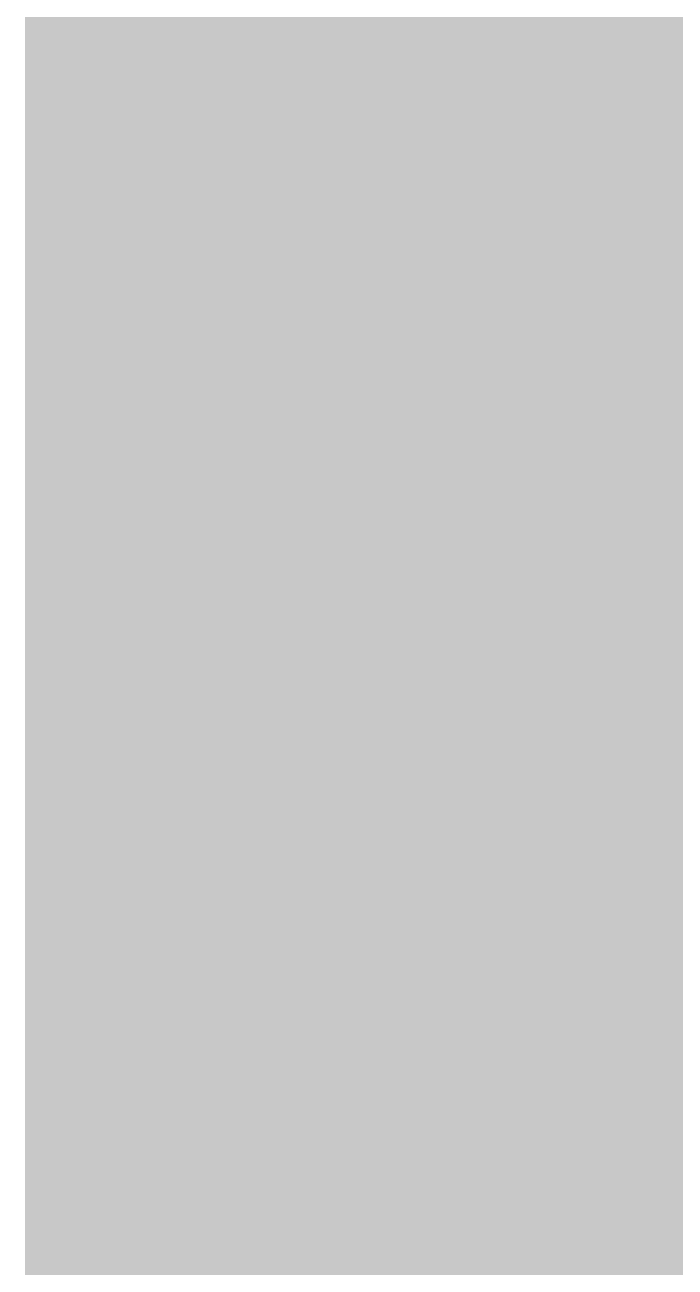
# Model space of a CAD drawing. Extents: x -74 to 33, y -13 to 31.
# Drawn here: x -0.127 to 2.473, y 20.876 to 25.845 of the extents above; entities that cross this region are included whole.
import ezdxf

# ---------------------------------------------------------------- set-up
doc = ezdxf.new("R2010")
doc.units = 0
for name, color, linetype in [('1', 12, 'CONTINUOUS'), ('16', 132, 'CONTINUOUS'), ('17', 110, 'CONTINUOUS'), ('20', 53, 'CONTINUOUS'), ('29', 253, 'CONTINUOUS'), ('30', 253, 'CONTINUOUS'), ('31', 253, 'CONTINUOUS'), ('42', 132, 'CONTINUOUS')]:
    doc.layers.add(name, color=color, linetype=linetype)

# ---------------------------------------------------------------- blocks, each defined once
blk = doc.blocks.new('ROUNDP')
at = {"const_width": 0.5}
blk.add_lwpolyline([(0, -0.25, 1), (0, 0.25, 1), (0, -0.25)], format="xyb", dxfattribs=at)
blk = doc.blocks.new('RECT')
blk.add_solid([(-0.5, -0.5), (0.5, -0.5), (-0.5, 0.5), (0.5, 0.5)])

msp = doc.modelspace()

# ---------------------------------------------------------------- linework, layer by layer
at = {"layer": '1'}
for points, const_width in [([(0, 30.48), (0, 0)], 0.254), ([(1.905, 22.86), (1.905, 27.94)], 0.127), ([(1.905, 25.908), (5.715, 25.908)], 0.127), ([(1.905, 25.781), (5.715, 25.781)], 0.127), ([(1.905, 25.654), (5.715, 25.654)], 0.127), ([(1.905, 25.527), (5.715, 25.527)], 0.127), ([(1.905, 25.4), (5.715, 25.4)], 0.127), ([(1.905, 25.273), (5.715, 25.273)], 0.127), ([(1.905, 25.146), (5.715, 25.146)], 0.127), ([(1.905, 25.019), (5.715, 25.019)], 0.127), ([(1.905, 24.892), (5.715, 24.892)], 0.127), ([(1.905, 24.765), (5.715, 24.765)], 0.127), ([(1.905, 24.638), (5.715, 24.638)], 0.127), ([(1.905, 24.511), (5.715, 24.511)], 0.127), ([(1.905, 24.384), (5.715, 24.384)], 0.127), ([(1.905, 24.257), (5.715, 24.257)], 0.127), ([(1.905, 24.13), (5.715, 24.13)], 0.127), ([(1.905, 24.003), (5.715, 24.003)], 0.127), ([(1.905, 23.876), (5.715, 23.876)], 0.127), ([(1.905, 23.749), (5.715, 23.749)], 0.127), ([(1.905, 23.622), (5.715, 23.622)], 0.127), ([(1.905, 23.495), (5.715, 23.495)], 0.127), ([(1.905, 23.368), (5.715, 23.368)], 0.127), ([(1.905, 23.241), (5.715, 23.241)], 0.127), ([(1.905, 23.114), (5.715, 23.114)], 0.127), ([(1.905, 22.987), (5.715, 22.987)], 0.127), ([(1.931, 22.5464), (1.905, 22.86)], 0.127), ([(1.905, 22.86), (5.715, 22.86)], 0.127), ([(1.9155, 22.733), (5.7045, 22.733)], 0.127), ([(1.926, 22.606), (5.694, 22.606)], 0.127), ([(2.0082, 22.2414), (1.931, 22.5464)], 0.127), ([(1.9481, 22.479), (5.6719, 22.479)], 0.127), ([(1.9802, 22.352), (5.6398, 22.352)], 0.127), ([(2.1346, 21.9533), (2.0082, 22.2414)], 0.127), ([(2.0154, 22.225), (5.6046, 22.225)], 0.127), ([(2.0711, 22.098), (5.5489, 22.098)], 0.127), ([(2.1269, 21.971), (5.4932, 21.971)], 0.127), ([(2.3067, 21.6899), (2.1346, 21.9533)], 0.127), ([(2.206, 21.844), (5.414, 21.844)], 0.127), ([(2.289, 21.717), (5.331, 21.717)], 0.127), ([(2.5198, 21.4584), (2.3067, 21.6899)], 0.127), ([(2.3987, 21.59), (5.2213, 21.59)], 0.127), ([(2.5156, 21.463), (5.1044, 21.463)], 0.127), ([(2.7681, 21.2652), (2.5198, 21.4584)], 0.127)]:
    msp.add_lwpolyline(points, dxfattribs=dict(at, const_width=const_width))
at = {"layer": '1', "const_width": 0.0635}
for points in [[(1.905, 25.8128, 1), (1.905, 25.7493)], [(1.905, 25.6857, 1), (1.905, 25.6223)], [(1.905, 25.5587, 1), (1.905, 25.4953)], [(1.905, 25.4318, 1), (1.905, 25.3683)], [(1.905, 25.3047, 1), (1.905, 25.2413)], [(1.905, 25.1777, 1), (1.905, 25.1143)], [(1.905, 25.0508, 1), (1.905, 24.9873)], [(1.905, 24.9237, 1), (1.905, 24.8603)], [(1.905, 24.7967, 1), (1.905, 24.7333)], [(1.905, 24.6698, 1), (1.905, 24.6063)], [(1.905, 24.5428, 1), (1.905, 24.4793)], [(1.905, 24.4157, 1), (1.905, 24.3523)], [(1.905, 24.2888, 1), (1.905, 24.2253)], [(1.905, 24.1618, 1), (1.905, 24.0983)], [(1.905, 24.0347, 1), (1.905, 23.9713)], [(1.905, 23.9078, 1), (1.905, 23.8443)], [(1.905, 23.7808, 1), (1.905, 23.7173)], [(1.905, 23.6537, 1), (1.905, 23.5903)], [(1.905, 23.5267, 1), (1.905, 23.4633)], [(1.905, 23.3998, 1), (1.905, 23.3363)], [(1.905, 23.2727, 1), (1.905, 23.2093)], [(1.905, 23.1457, 1), (1.905, 23.0823)], [(1.905, 23.0188, 1), (1.905, 22.9553)], [(1.9366, 22.8626, 1), (1.8734, 22.8574)], [(1.905, 22.8917, 1), (1.905, 22.8283)], [(1.8733, 22.86, 1), (1.9367, 22.86)], [(1.9155, 22.7647, 1), (1.9155, 22.7013)], [(1.926, 22.6378, 1), (1.926, 22.5743)], [(1.9618, 22.5542, 1), (1.9002, 22.5387)], [(1.8993, 22.5438, 1), (1.9626, 22.5491)], [(1.9481, 22.5108, 1), (1.9481, 22.4473)], [(1.9802, 22.3837, 1), (1.9802, 22.3203)], [(2.0373, 22.2542, 1), (1.9791, 22.2287)], [(1.9774, 22.2337, 1), (2.039, 22.2492)], [(2.0154, 22.2568, 1), (2.0154, 22.1933)], [(2.0711, 22.1298, 1), (2.0711, 22.0663)], [(2.1269, 22.0027, 1), (2.1269, 21.9393)], [(2.1612, 21.9707, 1), (2.108, 21.936)], [(2.1055, 21.9406, 1), (2.1637, 21.9661)], [(2.206, 21.8758, 1), (2.206, 21.8123)], [(2.289, 21.7488, 1), (2.289, 21.6853)], [(2.33, 21.7114, 1), (2.2833, 21.6684)], [(2.2801, 21.6726, 1), (2.3333, 21.7073)], [(2.3987, 21.6217, 1), (2.3987, 21.5583)], [(2.5156, 21.4947, 1), (2.5156, 21.4313)], [(2.5393, 21.4835, 1), (2.5003, 21.4334)], [(2.4964, 21.4369, 1), (2.5431, 21.48)]]:
    msp.add_lwpolyline(points, format="xyb", dxfattribs=at)
at = {"layer": '16'}
for points, const_width in [([(0, 0), (0, 30.48)], 0.192), ([(1.905, 22.86), (1.905, 27.94)], 0.127), ([(1.905, 25.908), (5.715, 25.908)], 0.127), ([(1.905, 25.781), (5.715, 25.781)], 0.127), ([(1.905, 25.654), (5.715, 25.654)], 0.127), ([(1.905, 25.527), (5.715, 25.527)], 0.127), ([(1.905, 25.4), (5.715, 25.4)], 0.127), ([(1.905, 25.273), (5.715, 25.273)], 0.127), ([(1.905, 25.146), (5.715, 25.146)], 0.127), ([(1.905, 25.019), (5.715, 25.019)], 0.127), ([(1.905, 24.892), (5.715, 24.892)], 0.127), ([(1.905, 24.765), (5.715, 24.765)], 0.127), ([(1.905, 24.638), (5.715, 24.638)], 0.127), ([(1.905, 24.511), (5.715, 24.511)], 0.127), ([(1.905, 24.384), (5.715, 24.384)], 0.127), ([(1.905, 24.257), (5.715, 24.257)], 0.127), ([(1.905, 24.13), (5.715, 24.13)], 0.127), ([(1.905, 24.003), (5.715, 24.003)], 0.127), ([(1.905, 23.876), (5.715, 23.876)], 0.127), ([(1.905, 23.749), (5.715, 23.749)], 0.127), ([(1.905, 23.622), (5.715, 23.622)], 0.127), ([(1.905, 23.495), (5.715, 23.495)], 0.127), ([(1.905, 23.368), (5.715, 23.368)], 0.127), ([(1.905, 23.241), (5.715, 23.241)], 0.127), ([(1.905, 23.114), (5.715, 23.114)], 0.127), ([(1.905, 22.987), (5.715, 22.987)], 0.127), ([(1.931, 22.5464), (1.905, 22.86)], 0.127), ([(1.905, 22.86), (5.715, 22.86)], 0.127), ([(1.9155, 22.733), (5.7045, 22.733)], 0.127), ([(1.926, 22.606), (5.694, 22.606)], 0.127), ([(2.0082, 22.2414), (1.931, 22.5464)], 0.127), ([(1.9481, 22.479), (5.6719, 22.479)], 0.127), ([(1.9802, 22.352), (5.6398, 22.352)], 0.127), ([(2.1346, 21.9533), (2.0082, 22.2414)], 0.127), ([(2.0154, 22.225), (5.6046, 22.225)], 0.127), ([(2.0711, 22.098), (5.5489, 22.098)], 0.127), ([(2.1269, 21.971), (5.4932, 21.971)], 0.127), ([(2.3067, 21.6899), (2.1346, 21.9533)], 0.127), ([(2.206, 21.844), (5.414, 21.844)], 0.127), ([(2.289, 21.717), (5.331, 21.717)], 0.127), ([(2.5198, 21.4584), (2.3067, 21.6899)], 0.127), ([(2.3987, 21.59), (5.2213, 21.59)], 0.127), ([(2.5156, 21.463), (5.1044, 21.463)], 0.127), ([(2.7681, 21.2652), (2.5198, 21.4584)], 0.127)]:
    msp.add_lwpolyline(points, dxfattribs=dict(at, const_width=const_width))
at = {"layer": '16', "const_width": 0.0635}
for points in [[(1.905, 25.8128, 1), (1.905, 25.7493)], [(1.905, 25.6857, 1), (1.905, 25.6223)], [(1.905, 25.5587, 1), (1.905, 25.4953)], [(1.905, 25.4318, 1), (1.905, 25.3683)], [(1.905, 25.3047, 1), (1.905, 25.2413)], [(1.905, 25.1777, 1), (1.905, 25.1143)], [(1.905, 25.0508, 1), (1.905, 24.9873)], [(1.905, 24.9237, 1), (1.905, 24.8603)], [(1.905, 24.7967, 1), (1.905, 24.7333)], [(1.905, 24.6698, 1), (1.905, 24.6063)], [(1.905, 24.5428, 1), (1.905, 24.4793)], [(1.905, 24.4157, 1), (1.905, 24.3523)], [(1.905, 24.2888, 1), (1.905, 24.2253)], [(1.905, 24.1618, 1), (1.905, 24.0983)], [(1.905, 24.0347, 1), (1.905, 23.9713)], [(1.905, 23.9078, 1), (1.905, 23.8443)], [(1.905, 23.7808, 1), (1.905, 23.7173)], [(1.905, 23.6537, 1), (1.905, 23.5903)], [(1.905, 23.5267, 1), (1.905, 23.4633)], [(1.905, 23.3998, 1), (1.905, 23.3363)], [(1.905, 23.2727, 1), (1.905, 23.2093)], [(1.905, 23.1457, 1), (1.905, 23.0823)], [(1.905, 23.0188, 1), (1.905, 22.9553)], [(1.9366, 22.8626, 1), (1.8734, 22.8574)], [(1.905, 22.8917, 1), (1.905, 22.8283)], [(1.8733, 22.86, 1), (1.9367, 22.86)], [(1.9155, 22.7647, 1), (1.9155, 22.7013)], [(1.926, 22.6378, 1), (1.926, 22.5743)], [(1.9618, 22.5542, 1), (1.9002, 22.5387)], [(1.8993, 22.5438, 1), (1.9626, 22.5491)], [(1.9481, 22.5108, 1), (1.9481, 22.4473)], [(1.9802, 22.3837, 1), (1.9802, 22.3203)], [(2.0373, 22.2542, 1), (1.9791, 22.2287)], [(1.9774, 22.2337, 1), (2.039, 22.2492)], [(2.0154, 22.2568, 1), (2.0154, 22.1933)], [(2.0711, 22.1298, 1), (2.0711, 22.0663)], [(2.1269, 22.0027, 1), (2.1269, 21.9393)], [(2.1612, 21.9707, 1), (2.108, 21.936)], [(2.1055, 21.9406, 1), (2.1637, 21.9661)], [(2.206, 21.8758, 1), (2.206, 21.8123)], [(2.289, 21.7488, 1), (2.289, 21.6853)], [(2.33, 21.7114, 1), (2.2833, 21.6684)], [(2.2801, 21.6726, 1), (2.3333, 21.7073)], [(2.3987, 21.6217, 1), (2.3987, 21.5583)], [(2.5156, 21.4947, 1), (2.5156, 21.4313)], [(2.5393, 21.4835, 1), (2.5003, 21.4334)], [(2.4964, 21.4369, 1), (2.5431, 21.48)]]:
    msp.add_lwpolyline(points, format="xyb", dxfattribs=at)
at = {"layer": '20', "const_width": 0.254}
msp.add_lwpolyline([(0, 1.27), (0, 29.21)], dxfattribs=at)
at = {"layer": '29', "const_width": 0.127}
for points in [[(1.905, 22.86), (1.905, 27.94)], [(1.905, 25.908), (5.715, 25.908)], [(1.905, 25.781), (5.715, 25.781)], [(1.905, 25.654), (5.715, 25.654)], [(1.905, 25.527), (5.715, 25.527)], [(1.905, 25.4), (5.715, 25.4)], [(1.905, 25.273), (5.715, 25.273)], [(1.905, 25.146), (5.715, 25.146)], [(1.905, 25.019), (5.715, 25.019)], [(1.905, 24.892), (5.715, 24.892)], [(1.905, 24.765), (5.715, 24.765)], [(1.905, 24.638), (5.715, 24.638)], [(1.905, 24.511), (5.715, 24.511)], [(1.905, 24.384), (5.715, 24.384)], [(1.905, 24.257), (5.715, 24.257)], [(1.905, 24.13), (5.715, 24.13)], [(1.905, 24.003), (5.715, 24.003)], [(1.905, 23.876), (5.715, 23.876)], [(1.905, 23.749), (5.715, 23.749)], [(1.905, 23.622), (5.715, 23.622)], [(1.905, 23.495), (5.715, 23.495)], [(1.905, 23.368), (5.715, 23.368)], [(1.905, 23.241), (5.715, 23.241)], [(1.905, 23.114), (5.715, 23.114)], [(1.905, 22.987), (5.715, 22.987)], [(1.931, 22.5464), (1.905, 22.86)], [(1.905, 22.86), (5.715, 22.86)], [(1.9155, 22.733), (5.7045, 22.733)], [(1.926, 22.606), (5.694, 22.606)], [(2.0082, 22.2414), (1.931, 22.5464)], [(1.9481, 22.479), (5.6719, 22.479)], [(1.9802, 22.352), (5.6398, 22.352)], [(2.1346, 21.9533), (2.0082, 22.2414)], [(2.0154, 22.225), (5.6046, 22.225)], [(2.0711, 22.098), (5.5489, 22.098)], [(2.1269, 21.971), (5.4932, 21.971)], [(2.3067, 21.6899), (2.1346, 21.9533)], [(2.206, 21.844), (5.414, 21.844)], [(2.289, 21.717), (5.331, 21.717)], [(2.5198, 21.4584), (2.3067, 21.6899)], [(2.3987, 21.59), (5.2213, 21.59)], [(2.5156, 21.463), (5.1044, 21.463)], [(2.7681, 21.2652), (2.5198, 21.4584)]]:
    msp.add_lwpolyline(points, dxfattribs=at)
at = {"layer": '29', "const_width": 0.0635}
for points in [[(1.905, 25.8128, 1), (1.905, 25.7493)], [(1.905, 25.6857, 1), (1.905, 25.6223)], [(1.905, 25.5587, 1), (1.905, 25.4953)], [(1.905, 25.4318, 1), (1.905, 25.3683)], [(1.905, 25.3047, 1), (1.905, 25.2413)], [(1.905, 25.1777, 1), (1.905, 25.1143)], [(1.905, 25.0508, 1), (1.905, 24.9873)], [(1.905, 24.9237, 1), (1.905, 24.8603)], [(1.905, 24.7967, 1), (1.905, 24.7333)], [(1.905, 24.6698, 1), (1.905, 24.6063)], [(1.905, 24.5428, 1), (1.905, 24.4793)], [(1.905, 24.4157, 1), (1.905, 24.3523)], [(1.905, 24.2888, 1), (1.905, 24.2253)], [(1.905, 24.1618, 1), (1.905, 24.0983)], [(1.905, 24.0347, 1), (1.905, 23.9713)], [(1.905, 23.9078, 1), (1.905, 23.8443)], [(1.905, 23.7808, 1), (1.905, 23.7173)], [(1.905, 23.6537, 1), (1.905, 23.5903)], [(1.905, 23.5267, 1), (1.905, 23.4633)], [(1.905, 23.3998, 1), (1.905, 23.3363)], [(1.905, 23.2727, 1), (1.905, 23.2093)], [(1.905, 23.1457, 1), (1.905, 23.0823)], [(1.905, 23.0188, 1), (1.905, 22.9553)], [(1.9366, 22.8626, 1), (1.8734, 22.8574)], [(1.905, 22.8917, 1), (1.905, 22.8283)], [(1.8733, 22.86, 1), (1.9367, 22.86)], [(1.9155, 22.7647, 1), (1.9155, 22.7013)], [(1.926, 22.6378, 1), (1.926, 22.5743)], [(1.9618, 22.5542, 1), (1.9002, 22.5387)], [(1.8993, 22.5438, 1), (1.9626, 22.5491)], [(1.9481, 22.5108, 1), (1.9481, 22.4473)], [(1.9802, 22.3837, 1), (1.9802, 22.3203)], [(2.0373, 22.2542, 1), (1.9791, 22.2287)], [(1.9774, 22.2337, 1), (2.039, 22.2492)], [(2.0154, 22.2568, 1), (2.0154, 22.1933)], [(2.0711, 22.1298, 1), (2.0711, 22.0663)], [(2.1269, 22.0027, 1), (2.1269, 21.9393)], [(2.1612, 21.9707, 1), (2.108, 21.936)], [(2.1055, 21.9406, 1), (2.1637, 21.9661)], [(2.206, 21.8758, 1), (2.206, 21.8123)], [(2.289, 21.7488, 1), (2.289, 21.6853)], [(2.33, 21.7114, 1), (2.2833, 21.6684)], [(2.2801, 21.6726, 1), (2.3333, 21.7073)], [(2.3987, 21.6217, 1), (2.3987, 21.5583)], [(2.5156, 21.4947, 1), (2.5156, 21.4313)], [(2.5393, 21.4835, 1), (2.5003, 21.4334)], [(2.4964, 21.4369, 1), (2.5431, 21.48)]]:
    msp.add_lwpolyline(points, format="xyb", dxfattribs=at)
at = {"layer": '30', "const_width": 0.127}
for points in [[(1.905, 22.86), (1.905, 27.94)], [(1.905, 25.908), (5.715, 25.908)], [(1.905, 25.781), (5.715, 25.781)], [(1.905, 25.654), (5.715, 25.654)], [(1.905, 25.527), (5.715, 25.527)], [(1.905, 25.4), (5.715, 25.4)], [(1.905, 25.273), (5.715, 25.273)], [(1.905, 25.146), (5.715, 25.146)], [(1.905, 25.019), (5.715, 25.019)], [(1.905, 24.892), (5.715, 24.892)], [(1.905, 24.765), (5.715, 24.765)], [(1.905, 24.638), (5.715, 24.638)], [(1.905, 24.511), (5.715, 24.511)], [(1.905, 24.384), (5.715, 24.384)], [(1.905, 24.257), (5.715, 24.257)], [(1.905, 24.13), (5.715, 24.13)], [(1.905, 24.003), (5.715, 24.003)], [(1.905, 23.876), (5.715, 23.876)], [(1.905, 23.749), (5.715, 23.749)], [(1.905, 23.622), (5.715, 23.622)], [(1.905, 23.495), (5.715, 23.495)], [(1.905, 23.368), (5.715, 23.368)], [(1.905, 23.241), (5.715, 23.241)], [(1.905, 23.114), (5.715, 23.114)], [(1.905, 22.987), (5.715, 22.987)], [(1.931, 22.5464), (1.905, 22.86)], [(1.905, 22.86), (5.715, 22.86)], [(1.9155, 22.733), (5.7045, 22.733)], [(1.926, 22.606), (5.694, 22.606)], [(2.0082, 22.2414), (1.931, 22.5464)], [(1.9481, 22.479), (5.6719, 22.479)], [(1.9802, 22.352), (5.6398, 22.352)], [(2.1346, 21.9533), (2.0082, 22.2414)], [(2.0154, 22.225), (5.6046, 22.225)], [(2.0711, 22.098), (5.5489, 22.098)], [(2.1269, 21.971), (5.4932, 21.971)], [(2.3067, 21.6899), (2.1346, 21.9533)], [(2.206, 21.844), (5.414, 21.844)], [(2.289, 21.717), (5.331, 21.717)], [(2.5198, 21.4584), (2.3067, 21.6899)], [(2.3987, 21.59), (5.2213, 21.59)], [(2.5156, 21.463), (5.1044, 21.463)], [(2.7681, 21.2652), (2.5198, 21.4584)]]:
    msp.add_lwpolyline(points, dxfattribs=at)
at = {"layer": '30', "const_width": 0.0635}
for points in [[(1.905, 25.8128, 1), (1.905, 25.7493)], [(1.905, 25.6857, 1), (1.905, 25.6223)], [(1.905, 25.5587, 1), (1.905, 25.4953)], [(1.905, 25.4318, 1), (1.905, 25.3683)], [(1.905, 25.3047, 1), (1.905, 25.2413)], [(1.905, 25.1777, 1), (1.905, 25.1143)], [(1.905, 25.0508, 1), (1.905, 24.9873)], [(1.905, 24.9237, 1), (1.905, 24.8603)], [(1.905, 24.7967, 1), (1.905, 24.7333)], [(1.905, 24.6698, 1), (1.905, 24.6063)], [(1.905, 24.5428, 1), (1.905, 24.4793)], [(1.905, 24.4157, 1), (1.905, 24.3523)], [(1.905, 24.2888, 1), (1.905, 24.2253)], [(1.905, 24.1618, 1), (1.905, 24.0983)], [(1.905, 24.0347, 1), (1.905, 23.9713)], [(1.905, 23.9078, 1), (1.905, 23.8443)], [(1.905, 23.7808, 1), (1.905, 23.7173)], [(1.905, 23.6537, 1), (1.905, 23.5903)], [(1.905, 23.5267, 1), (1.905, 23.4633)], [(1.905, 23.3998, 1), (1.905, 23.3363)], [(1.905, 23.2727, 1), (1.905, 23.2093)], [(1.905, 23.1457, 1), (1.905, 23.0823)], [(1.905, 23.0188, 1), (1.905, 22.9553)], [(1.9366, 22.8626, 1), (1.8734, 22.8574)], [(1.905, 22.8917, 1), (1.905, 22.8283)], [(1.8733, 22.86, 1), (1.9367, 22.86)], [(1.9155, 22.7647, 1), (1.9155, 22.7013)], [(1.926, 22.6378, 1), (1.926, 22.5743)], [(1.9618, 22.5542, 1), (1.9002, 22.5387)], [(1.8993, 22.5438, 1), (1.9626, 22.5491)], [(1.9481, 22.5108, 1), (1.9481, 22.4473)], [(1.9802, 22.3837, 1), (1.9802, 22.3203)], [(2.0373, 22.2542, 1), (1.9791, 22.2287)], [(1.9774, 22.2337, 1), (2.039, 22.2492)], [(2.0154, 22.2568, 1), (2.0154, 22.1933)], [(2.0711, 22.1298, 1), (2.0711, 22.0663)], [(2.1269, 22.0027, 1), (2.1269, 21.9393)], [(2.1612, 21.9707, 1), (2.108, 21.936)], [(2.1055, 21.9406, 1), (2.1637, 21.9661)], [(2.206, 21.8758, 1), (2.206, 21.8123)], [(2.289, 21.7488, 1), (2.289, 21.6853)], [(2.33, 21.7114, 1), (2.2833, 21.6684)], [(2.2801, 21.6726, 1), (2.3333, 21.7073)], [(2.3987, 21.6217, 1), (2.3987, 21.5583)], [(2.5156, 21.4947, 1), (2.5156, 21.4313)], [(2.5393, 21.4835, 1), (2.5003, 21.4334)], [(2.4964, 21.4369, 1), (2.5431, 21.48)]]:
    msp.add_lwpolyline(points, format="xyb", dxfattribs=at)
at = {"layer": '42', "const_width": 0.192}
for points in [[(0, 30.353), (0, -0.127)], [(0, 25.92), (6.2542, 25.92)], [(0, 25.728), (6.25, 25.728)], [(0, 25.536), (6.2459, 25.536)], [(0, 25.344), (6.2417, 25.344)], [(0, 25.152), (6.2376, 25.152)], [(0, 24.96), (6.2334, 24.96)], [(0, 24.768), (6.2293, 24.768)], [(0, 24.576), (6.2251, 24.576)], [(0, 24.384), (6.221, 24.384)], [(0, 24.192), (6.2168, 24.192)], [(0, 24), (6.2126, 24)], [(0, 23.808), (6.2085, 23.808)], [(0, 23.616), (6.2043, 23.616)], [(0, 23.424), (6.2002, 23.424)], [(0, 23.232), (6.196, 23.232)], [(0, 23.04), (6.1919, 23.04)], [(0, 22.848), (6.1877, 22.848)], [(0, 22.656), (6.1836, 22.656)], [(0, 22.464), (6.1794, 22.464)], [(0, 22.272), (6.1753, 22.272)], [(0, 22.08), (6.1711, 22.08)], [(0, 21.888), (7.2179, 21.888)], [(0, 21.696), (7.7024, 21.696)], [(0, 21.504), (7.9574, 21.504)], [(0, 21.312), (8.135, 21.312)], [(0, 21.12), (8.265, 21.12)], [(0, 20.928), (8.3531, 20.928)]]:
    msp.add_lwpolyline(points, dxfattribs=at)
at = {"layer": '42', "const_width": 0.096}
for points in [[(0, 25.968, 1), (0, 25.872)], [(0, 25.776, 1), (0, 25.68)], [(0, 25.584, 1), (0, 25.488)], [(0, 25.392, 1), (0, 25.296)], [(0, 25.2, 1), (0, 25.104)], [(0, 25.008, 1), (0, 24.912)], [(0, 24.816, 1), (0, 24.72)], [(0, 24.624, 1), (0, 24.528)], [(0, 24.432, 1), (0, 24.336)], [(0, 24.24, 1), (0, 24.144)], [(0, 24.048, 1), (0, 23.952)], [(0, 23.856, 1), (0, 23.76)], [(0, 23.664, 1), (0, 23.568)], [(0, 23.472, 1), (0, 23.376)], [(0, 23.28, 1), (0, 23.184)], [(0, 23.088, 1), (0, 22.992)], [(0, 22.896, 1), (0, 22.8)], [(0, 22.704, 1), (0, 22.608)], [(0, 22.512, 1), (0, 22.416)], [(0, 22.32, 1), (0, 22.224)], [(0, 22.128, 1), (0, 22.032)], [(0, 21.936, 1), (0, 21.84)], [(0, 21.744, 1), (0, 21.648)], [(0, 21.552, 1), (0, 21.456)], [(0, 21.36, 1), (0, 21.264)], [(0, 21.168, 1), (0, 21.072)], [(0, 20.976, 1), (0, 20.88)]]:
    msp.add_lwpolyline(points, format="xyb", dxfattribs=at)

# ---------------------------------------------------------------- block references
at = {"layer": '1', "xscale": 1.27, "yscale": 0.635}
msp.add_blockref('RECT', (1.905, 25.4), dxfattribs=at)
at = {"layer": '17', "rotation": 270}
for xscale, yscale in [(3.81, 3.81), (3.81, 3.81), (3.216, 3.216), (3.216, 3.216)]:
    msp.add_blockref('ROUNDP', (3.81, 22.86), dxfattribs=dict(at, xscale=xscale, yscale=yscale))
at = {"layer": '29', "xscale": 1.4732, "yscale": 0.8382}
msp.add_blockref('RECT', (1.905, 25.4), dxfattribs=at)
at = {"layer": '29', "xscale": 4.0132, "yscale": 4.0132, "rotation": 270}
msp.add_blockref('ROUNDP', (3.81, 22.86), dxfattribs=at)
at = {"layer": '30', "xscale": 4.0132, "yscale": 4.0132, "rotation": 270}
msp.add_blockref('ROUNDP', (3.81, 22.86), dxfattribs=at)
at = {"layer": '31', "xscale": 1.27, "yscale": 0.635}
msp.add_blockref('RECT', (1.905, 25.4), dxfattribs=at)

doc.saveas('drawing.dxf')
